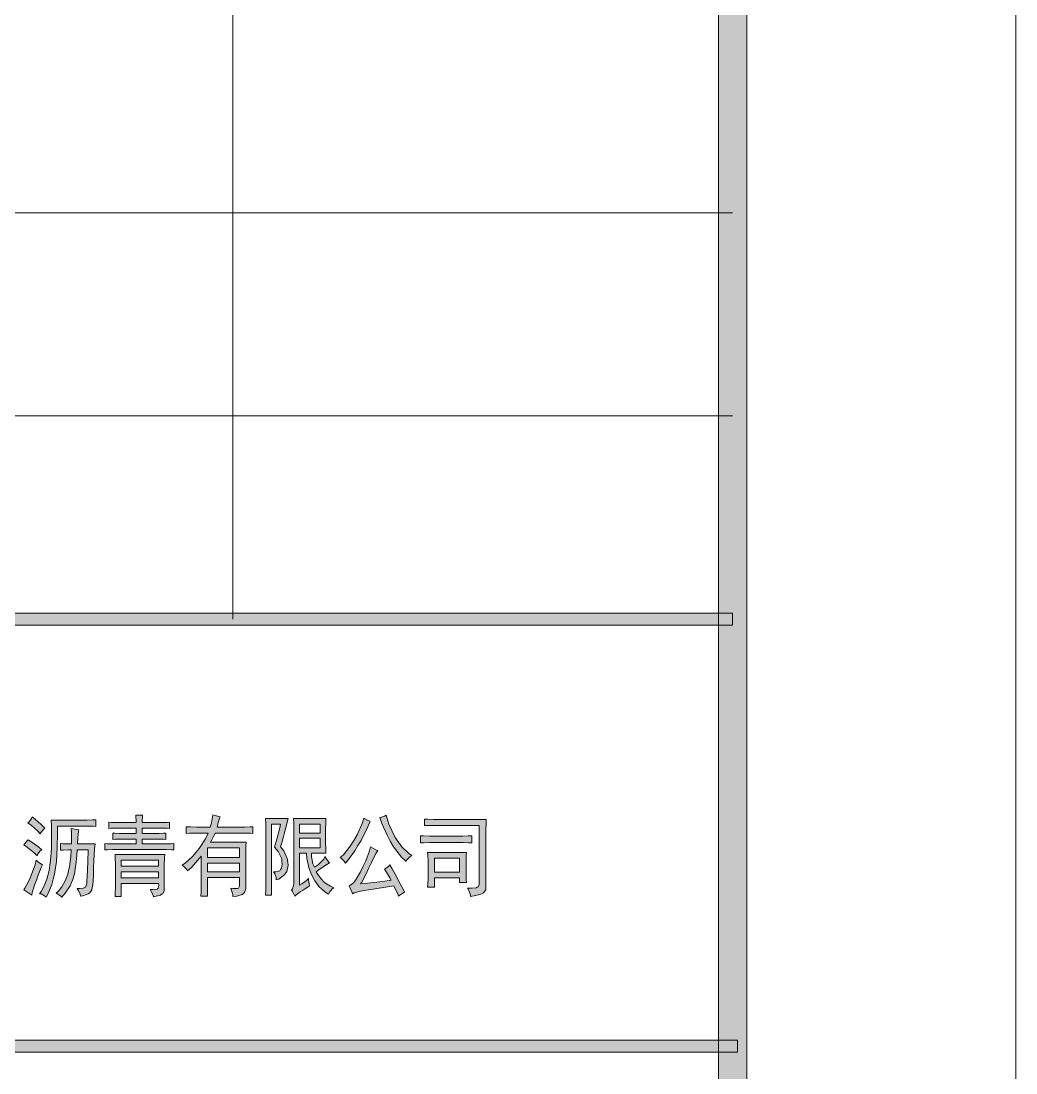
# Model space of a CAD drawing. Header units: millimetres. Extents: x 0 to 829, y 0 to 586.
# Drawn here: x 794.54 to 829.15, y 93.15 to 129.74 of the extents above; entities that cross this region are included whole.
import ezdxf

# ---------------------------------------------------------------- set-up
doc = ezdxf.new("R2010")
doc.units = ezdxf.units.MM

msp = doc.modelspace()

# ---------------------------------------------------------------- hatches: boundary and pattern name
h = msp.add_hatch(color=0)
h.dxf.hatch_style = 2
h.paths.add_polyline_path([(819.788528, 9.36625), (818.80075, 10.3505), (818.80075, 575.281778), (819.788528, 576.266028)])
h = msp.add_hatch(color=0)
h.dxf.hatch_style = 2
h.paths.add_polyline_path([(769.958667, 108.726111), (769.958667, 109.149444), (819.294639, 109.149444), (819.294639, 108.726111)])
h = msp.add_hatch(color=0)
h.dxf.hatch_style = 2
h.paths.add_polyline_path([(798.7665, 102.115056), (798.759444, 102.055083), (798.755917, 101.928083), (798.755917, 101.861056), (799.345056, 101.861056), (799.440306, 101.861056), (799.616694, 101.864583), (799.697833, 101.871639), (799.697833, 101.652917), (799.616694, 101.659972), (799.447361, 101.6635), (799.355639, 101.6635), (798.755917, 101.6635), (798.755917, 101.483583), (799.270972, 101.483583), (799.338, 101.483583), (799.489694, 101.487111), (799.570833, 101.494167), (799.570833, 101.275444), (799.489694, 101.2825), (799.338, 101.286028), (799.270972, 101.286028), (798.755917, 101.286028), (798.755917, 101.116694), (799.472056, 101.116694), (799.574361, 101.116694), (799.761333, 101.12375), (799.849528, 101.127278), (799.849528, 100.908556), (799.768389, 100.915611), (799.581417, 100.922667), (799.472056, 100.922667), (797.799889, 100.922667), (797.715222, 100.922667), (797.542361, 100.915611), (797.457694, 100.908556), (797.457694, 101.127278), (797.549417, 101.12375), (797.71875, 101.116694), (797.799889, 101.116694), (798.540722, 101.116694), (798.540722, 101.286028), (798.046833, 101.286028), (797.962167, 101.286028), (797.799889, 101.2825), (797.725806, 101.275444), (797.725806, 101.494167), (797.799889, 101.487111), (797.962167, 101.483583), (798.046833, 101.483583), (798.540722, 101.483583), (798.540722, 101.6635), (797.930417, 101.6635), (797.838694, 101.6635), (797.672889, 101.659972), (797.595278, 101.652917), (797.595278, 101.871639), (797.683472, 101.864583), (797.849278, 101.861056), (797.930417, 101.861056), (798.540722, 101.861056), (798.540722, 101.931611), (798.533667, 102.062139), (798.530139, 102.115056)])
h = msp.add_hatch(color=0)
h.paths.add_polyline_path([(800.138806, 100.372333), (800.262278, 100.457), (800.502167, 100.67925), (800.622111, 100.816833), (800.738528, 100.954417), (800.953722, 101.293083), (801.048972, 101.494167), (800.664444, 101.494167), (800.586833, 101.494167), (800.399861, 101.487111), (800.286972, 101.483583), (800.286972, 101.712889), (800.428083, 101.705833), (800.636222, 101.702306), (800.706778, 101.702306), (801.112472, 101.702306), (801.158333, 101.846944), (801.204194, 102.062139), (801.21125, 102.129167), (801.292389, 102.104472), (801.419389, 102.065667), (801.468778, 102.055083), (801.451139, 102.037444), (801.398222, 101.861056), (801.359417, 101.702306), (802.22725, 101.702306), (802.318972, 101.702306), (802.505944, 101.705833), (802.604722, 101.712889), (802.604722, 101.483583), (802.505944, 101.487111), (802.336611, 101.494167), (802.262528, 101.494167), (801.295917, 101.494167), (801.257111, 101.416556), (801.1795, 101.257806), (801.133639, 101.176667), (802.368361, 101.176667), (802.361306, 101.024972), (802.357778, 100.749806), (802.357778, 100.629861), (802.357778, 99.642083), (802.357778, 99.557417), (802.315444, 99.430417), (802.273111, 99.391611), (802.22725, 99.352806), (802.047333, 99.299889), (801.906222, 99.289306), (801.902694, 99.356333), (801.863889, 99.500972), (801.832139, 99.582111), (801.913278, 99.568), (802.029694, 99.564472), (802.0685, 99.568), (802.103778, 99.575056), (802.142583, 99.642083), (802.142583, 99.702056), (802.142583, 99.945472), (801.027806, 99.945472), (801.027806, 99.299889), (800.791444, 99.299889), (800.7985, 99.451583), (800.802028, 99.716167), (800.802028, 99.825528), (800.802028, 100.689833), (800.689139, 100.545194), (800.452778, 100.287667), (800.329306, 100.178306), (800.308139, 100.220639), (800.212889, 100.319417)])
h.paths.add_polyline_path([(802.142583, 100.640444), (802.142583, 100.982639), (801.027806, 100.982639), (801.027806, 100.640444)])
h.paths.add_polyline_path([(802.142583, 100.143028), (802.142583, 100.446417), (801.027806, 100.446417), (801.027806, 100.143028)])
h = msp.add_hatch(color=0)
h.dxf.hatch_style = 2
h.paths.add_polyline_path([(807.236694, 102.115056), (807.339, 101.804611), (807.554194, 101.335417), (807.670611, 101.176667), (807.787028, 101.017917), (808.019861, 100.788611), (808.136278, 100.714528), (808.062194, 100.672194), (807.959889, 100.566361), (807.931667, 100.506389), (807.772917, 100.658083), (807.49775, 101.014389), (807.384861, 101.215472), (807.271972, 101.416556), (807.092056, 101.82225), (807.0215, 102.030389), (807.081472, 102.040972), (807.187306, 102.083306)])
h = msp.add_hatch(color=0)
h.dxf.hatch_style = 2
h.paths.add_polyline_path([(794.928278, 102.055083), (795.023528, 101.981), (795.24225, 101.786972), (795.365722, 101.6635), (795.312806, 101.621167), (795.231667, 101.525917), (795.206972, 101.469472), (795.11525, 101.571778), (794.900056, 101.762278), (794.776583, 101.846944), (794.818917, 101.889278), (794.896528, 101.995111)])
h = msp.add_hatch(color=0)
h.dxf.hatch_style = 2
h.paths.add_polyline_path([(795.408056, 99.264611), (795.355139, 99.314), (795.238722, 99.373972), (795.175222, 99.384556), (795.231667, 99.458639), (795.341028, 99.652667), (795.386889, 99.769083), (795.436278, 99.889028), (795.510361, 100.188889), (795.538583, 100.372333), (795.566806, 100.555778), (795.595028, 100.943833), (795.598556, 101.148444), (795.598556, 101.349528), (795.5915, 101.751694), (795.580917, 101.945722), (796.769778, 101.945722), (796.840333, 101.945722), (797.023778, 101.94925), (797.136667, 101.956306), (797.136667, 101.727), (797.044944, 101.730528), (796.8615, 101.737583), (796.769778, 101.737583), (795.806694, 101.737583), (795.806694, 101.494167), (795.792583, 101.000278), (795.778472, 100.749806), (795.767889, 100.502861), (795.704389, 100.068944), (795.655, 99.8855), (795.609139, 99.702056), (795.485667, 99.391611)])
h = msp.add_hatch(color=0)
h.dxf.hatch_style = 2
h.paths.add_polyline_path([(803.835917, 101.995111), (803.740667, 101.635278), (803.606611, 101.148444), (803.567806, 101.017917), (803.677167, 100.873278), (803.800639, 100.605167), (803.81475, 100.481694), (803.832389, 100.36175), (803.786528, 100.160667), (803.723028, 100.079528), (803.663056, 100.001917), (803.511361, 99.892556), (803.419639, 99.860806), (803.412583, 99.941944), (803.366722, 100.079528), (803.320861, 100.143028), (803.419639, 100.143028), (803.543111, 100.185361), (803.567806, 100.227694), (803.596028, 100.270028), (803.617194, 100.407611), (803.610139, 100.502861), (803.606611, 100.594583), (803.479611, 100.848583), (803.356139, 101.007333), (803.440806, 101.2825), (803.546639, 101.677611), (803.567806, 101.797556), (803.246778, 101.797556), (803.246778, 99.338694), (803.042167, 99.338694), (803.049222, 99.508028), (803.05275, 99.843167), (803.05275, 100.008972), (803.05275, 101.434194), (803.05275, 101.543556), (803.049222, 101.82225), (803.042167, 101.995111)])
h = msp.add_hatch(color=0)
h.paths.add_polyline_path([(805.144722, 101.995111), (805.141194, 101.882222), (805.134139, 101.578833), (805.134139, 101.384806), (805.134139, 101.194306), (805.141194, 100.897972), (805.144722, 100.788611), (804.64025, 100.788611), (804.64025, 100.672194), (804.693167, 100.428778), (804.749611, 100.301778), (804.887194, 100.404083), (805.070639, 100.591056), (805.112972, 100.67925), (805.155306, 100.605167), (805.236444, 100.495806), (805.27525, 100.457), (805.176472, 100.404083), (804.940111, 100.245333), (804.802528, 100.143028), (804.8625, 100.051306), (804.985972, 99.892556), (805.049472, 99.825528), (805.112972, 99.7585), (805.299944, 99.642083), (805.423417, 99.592694), (805.359917, 99.557417), (805.264667, 99.441), (805.229389, 99.363389), (805.102389, 99.451583), (804.901306, 99.638556), (804.827222, 99.733806), (804.756667, 99.829056), (804.64025, 100.047778), (804.594389, 100.17125), (804.548528, 100.29825), (804.485028, 100.605167), (804.470917, 100.788611), (804.223972, 100.788611), (804.223972, 99.677361), (804.308639, 99.72675), (804.463861, 99.843167), (804.534417, 99.910194), (804.537944, 99.85375), (804.559111, 99.72675), (804.57675, 99.652667), (804.527361, 99.624444), (804.403889, 99.543306), (804.326278, 99.497444), (804.248667, 99.448056), (804.114611, 99.349278), (804.061694, 99.299889), (804.040528, 99.349278), (803.980556, 99.458639), (803.945278, 99.518611), (803.977028, 99.557417), (804.019361, 99.666778), (804.029944, 99.740861), (804.029944, 101.458889), (804.029944, 101.578833), (804.026417, 101.846944), (804.019361, 101.995111)])
h.paths.add_polyline_path([(804.940111, 100.982639), (804.940111, 101.310722), (804.223972, 101.310722), (804.223972, 100.982639)])
h.paths.add_polyline_path([(804.940111, 101.494167), (804.940111, 101.797556), (804.223972, 101.797556), (804.223972, 101.494167)])
h = msp.add_hatch(color=0)
h.dxf.hatch_style = 2
h.paths.add_polyline_path([(806.679306, 101.906917), (806.577, 101.6635), (806.368861, 101.236639), (806.2595, 101.056722), (806.153667, 100.873278), (805.931417, 100.569889), (805.822056, 100.446417), (805.776194, 100.513444), (805.688, 100.612222), (805.638611, 100.640444), (805.7515, 100.739222), (805.987861, 101.035556), (806.111333, 101.236639), (806.234806, 101.437722), (806.411194, 101.829306), (806.464111, 102.016278), (806.502917, 101.988056), (806.60875, 101.931611)])
h = msp.add_hatch(color=0)
h.dxf.hatch_style = 2
h.paths.add_polyline_path([(810.718611, 101.970417), (810.715083, 101.836361), (810.708028, 101.596472), (810.708028, 101.494167), (810.708028, 99.592694), (810.7045, 99.515083), (810.630417, 99.40925), (810.563389, 99.381028), (810.496361, 99.352806), (810.302333, 99.306944), (810.175333, 99.289306), (810.175333, 99.342222), (810.118889, 99.490389), (810.065972, 99.582111), (810.207083, 99.582111), (810.376417, 99.592694), (810.408167, 99.606806), (810.439917, 99.617389), (810.475194, 99.709111), (810.475194, 99.786722), (810.475194, 101.762278), (808.993528, 101.762278), (808.898278, 101.762278), (808.690139, 101.755222), (808.57725, 101.751694), (808.57725, 101.981), (808.690139, 101.973944), (808.891222, 101.970417), (808.982944, 101.970417)])
h = msp.add_hatch(color=0)
h.dxf.hatch_style = 2
h.paths.add_polyline_path([(796.600444, 99.299889), (796.589861, 99.363389), (796.536944, 99.497444), (796.491083, 99.568), (796.579278, 99.568), (796.70275, 99.582111), (796.738028, 99.592694), (796.776833, 99.606806), (796.822694, 99.730278), (796.82975, 99.843167), (796.836806, 99.956056), (796.857972, 100.48875), (796.868556, 100.908556), (796.491083, 100.908556), (796.476972, 100.714528), (796.441694, 100.389972), (796.424056, 100.255917), (796.402889, 100.125389), (796.335861, 99.881972), (796.29, 99.769083), (796.240611, 99.656194), (796.074806, 99.405722), (795.954861, 99.264611), (795.919583, 99.296361), (795.817278, 99.363389), (795.753778, 99.398667), (795.827861, 99.458639), (795.958389, 99.624444), (796.014833, 99.72675), (796.071278, 99.832583), (796.159472, 100.061889), (796.191222, 100.188889), (796.222972, 100.319417), (796.268833, 100.67925), (796.279417, 100.908556), (796.187694, 100.908556), (796.00425, 100.9015), (795.912528, 100.897972), (795.912528, 101.127278), (795.993667, 101.12375), (796.180639, 101.116694), (796.29, 101.116694), (796.293528, 101.233111), (796.29, 101.501222), (796.279417, 101.652917), (796.335861, 101.638806), (796.469917, 101.617639), (796.547528, 101.603528), (796.536944, 101.554139), (796.519306, 101.437722), (796.515778, 101.367167), (796.508722, 101.296611), (796.501667, 101.169611), (796.501667, 101.116694), (797.1155, 101.116694), (797.094333, 100.950889), (797.066111, 100.531083), (797.062583, 100.277083), (797.055528, 100.019556), (797.034361, 99.680889), (797.016722, 99.59975), (797.002611, 99.518611), (796.928528, 99.40925), (796.872083, 99.381028), (796.815639, 99.352806), (796.681583, 99.314)])
h = msp.add_hatch(color=0)
h.dxf.hatch_style = 2
h.paths.add_polyline_path([(809.840194, 101.384806), (809.91075, 101.384806), (810.097722, 101.391861), (810.217667, 101.395389), (810.217667, 101.151972), (810.104778, 101.159028), (809.921333, 101.166083), (809.850778, 101.166083), (808.855944, 101.166083), (808.753639, 101.166083), (808.5455, 101.159028), (808.436139, 101.151972), (808.436139, 101.395389), (808.5455, 101.391861), (808.753639, 101.384806), (808.855944, 101.384806)])
h = msp.add_hatch(color=0)
h.dxf.hatch_style = 2
h.paths.add_polyline_path([(794.787167, 101.261333), (794.917694, 101.176667), (795.154056, 101.000278), (795.259889, 100.908556), (795.206972, 100.873278), (795.125833, 100.767444), (795.097611, 100.700417), (794.995306, 100.80625), (794.766, 100.993222), (794.639, 101.081417), (794.674278, 101.127278), (794.751889, 101.219)])
h = msp.add_hatch(color=0)
h.dxf.hatch_style = 2
h.paths.add_polyline_path([(807.416611, 99.850222), (807.374278, 99.934889), (807.257861, 100.128917), (807.183778, 100.238278), (807.236694, 100.277083), (807.328417, 100.347639), (807.363694, 100.386444), (807.444833, 100.252389), (807.596528, 99.987806), (807.663556, 99.85375), (807.734111, 99.723222), (807.839944, 99.515083), (807.87875, 99.433944), (807.818778, 99.398667), (807.72, 99.331639), (807.674139, 99.299889), (807.642389, 99.373972), (807.557722, 99.550361), (807.504806, 99.652667), (807.144972, 99.59975), (806.636972, 99.518611), (806.492333, 99.497444), (806.344167, 99.47275), (806.1325, 99.416306), (806.065472, 99.384556), (806.051361, 99.448056), (805.991389, 99.582111), (805.949056, 99.652667), (806.001972, 99.677361), (806.104278, 99.765556), (806.153667, 99.825528), (806.199528, 99.8855), (806.344167, 100.143028), (806.435889, 100.337056), (806.531139, 100.531083), (806.661667, 100.873278), (806.700472, 101.017917), (806.781611, 100.965), (806.905083, 100.897972), (806.947417, 100.883861), (806.887444, 100.781556), (806.728694, 100.471111), (806.629917, 100.262972), (806.531139, 100.054833), (806.390028, 99.786722), (806.344167, 99.72675), (806.591111, 99.751444), (807.127333, 99.811417)])
h = msp.add_hatch(color=0)
h.paths.add_polyline_path([(799.024028, 99.532722), (799.136917, 99.532722), (799.270972, 99.546833), (799.292139, 99.564472), (799.313306, 99.578583), (799.327417, 99.666778), (799.323889, 99.740861), (798.015083, 99.740861), (798.015083, 99.289306), (797.810472, 99.289306), (797.817528, 99.384556), (797.821056, 99.635028), (797.821056, 99.786722), (797.821056, 100.262972), (797.821056, 100.397028), (797.817528, 100.640444), (797.810472, 100.749806), (799.539083, 100.749806), (799.5285, 100.633389), (799.517917, 100.386444), (799.517917, 100.252389), (799.517917, 99.557417), (799.517917, 99.483333), (799.472056, 99.384556), (799.429722, 99.363389), (799.387389, 99.338694), (799.24275, 99.296361), (799.140444, 99.275194), (799.129861, 99.338694), (799.069889, 99.465694)])
h.paths.add_polyline_path([(799.323889, 100.337056), (799.323889, 100.555778), (798.015083, 100.555778), (798.015083, 100.337056)])
h.paths.add_polyline_path([(799.323889, 99.934889), (799.323889, 100.143028), (798.015083, 100.143028), (798.015083, 99.934889)])
h = msp.add_hatch(color=0)
h.paths.add_polyline_path([(810.034222, 100.813306), (810.027167, 100.725111), (810.023639, 100.545194), (810.023639, 100.446417), (810.023639, 100.178306), (810.023639, 100.079528), (810.027167, 99.878444), (810.034222, 99.776139), (809.797861, 99.776139), (809.797861, 99.934889), (808.919444, 99.934889), (808.919444, 99.606806), (808.683083, 99.606806), (808.693667, 99.716167), (808.70425, 99.910194), (808.70425, 99.994861), (808.70425, 100.446417), (808.70425, 100.524028), (808.693667, 100.707472), (808.683083, 100.813306)])
h.paths.add_polyline_path([(809.797861, 100.128917), (809.797861, 100.61575), (808.919444, 100.61575), (808.919444, 100.128917)])
h = msp.add_hatch(color=0)
h.dxf.hatch_style = 2
h.paths.add_polyline_path([(795.281056, 100.386444), (795.238722, 100.294722), (795.132889, 100.030139), (795.072917, 99.85375), (795.009417, 99.680889), (794.928278, 99.423361), (794.907111, 99.338694), (794.847139, 99.384556), (794.706028, 99.476278), (794.628417, 99.518611), (794.674278, 99.575056), (794.787167, 99.783194), (794.850667, 99.934889), (794.917694, 100.086583), (795.023528, 100.389972), (795.065861, 100.545194), (795.11525, 100.502861), (795.221083, 100.421722)])
h = msp.add_hatch(color=0)
h.dxf.hatch_style = 2
h.paths.add_polyline_path([(770.131528, 93.870639), (770.131528, 94.293972), (819.471028, 94.293972), (819.471028, 93.870639)])

# ---------------------------------------------------------------- linework, layer by layer
at = {"color": 0, "lineweight": 0}
for points in [[(0, 0), (0, 585.632278), (829.154778, 585.632278), (829.154778, 0)], [(819.788528, 9.36625), (818.80075, 10.3505), (818.80075, 575.281778), (819.788528, 576.266028)], [(769.958667, 108.726111), (769.958667, 109.149444), (819.294639, 109.149444), (819.294639, 108.726111)], [(798.7665, 102.115056), (798.759444, 102.055083), (798.755917, 101.928083), (798.755917, 101.861056), (799.345056, 101.861056), (799.440306, 101.861056), (799.616694, 101.864583), (799.697833, 101.871639), (799.697833, 101.652917), (799.616694, 101.659972), (799.447361, 101.6635), (799.355639, 101.6635), (798.755917, 101.6635), (798.755917, 101.483583), (799.270972, 101.483583), (799.338, 101.483583), (799.489694, 101.487111), (799.570833, 101.494167), (799.570833, 101.275444), (799.489694, 101.2825), (799.338, 101.286028), (799.270972, 101.286028), (798.755917, 101.286028), (798.755917, 101.116694), (799.472056, 101.116694), (799.574361, 101.116694), (799.761333, 101.12375), (799.849528, 101.127278), (799.849528, 100.908556), (799.768389, 100.915611), (799.581417, 100.922667), (799.472056, 100.922667), (797.799889, 100.922667), (797.715222, 100.922667), (797.542361, 100.915611), (797.457694, 100.908556), (797.457694, 101.127278), (797.549417, 101.12375), (797.71875, 101.116694), (797.799889, 101.116694), (798.540722, 101.116694), (798.540722, 101.286028), (798.046833, 101.286028), (797.962167, 101.286028), (797.799889, 101.2825), (797.725806, 101.275444), (797.725806, 101.494167), (797.799889, 101.487111), (797.962167, 101.483583), (798.046833, 101.483583), (798.540722, 101.483583), (798.540722, 101.6635), (797.930417, 101.6635), (797.838694, 101.6635), (797.672889, 101.659972), (797.595278, 101.652917), (797.595278, 101.871639), (797.683472, 101.864583), (797.849278, 101.861056), (797.930417, 101.861056), (798.540722, 101.861056), (798.540722, 101.931611), (798.533667, 102.062139), (798.530139, 102.115056)], [(800.138806, 100.372333), (800.262278, 100.457), (800.502167, 100.67925), (800.622111, 100.816833), (800.738528, 100.954417), (800.953722, 101.293083), (801.048972, 101.494167), (800.664444, 101.494167), (800.586833, 101.494167), (800.399861, 101.487111), (800.286972, 101.483583), (800.286972, 101.712889), (800.428083, 101.705833), (800.636222, 101.702306), (800.706778, 101.702306), (801.112472, 101.702306), (801.158333, 101.846944), (801.204194, 102.062139), (801.21125, 102.129167), (801.292389, 102.104472), (801.419389, 102.065667), (801.468778, 102.055083), (801.451139, 102.037444), (801.398222, 101.861056), (801.359417, 101.702306), (802.22725, 101.702306), (802.318972, 101.702306), (802.505944, 101.705833), (802.604722, 101.712889), (802.604722, 101.483583), (802.505944, 101.487111), (802.336611, 101.494167), (802.262528, 101.494167), (801.295917, 101.494167), (801.257111, 101.416556), (801.1795, 101.257806), (801.133639, 101.176667), (802.368361, 101.176667), (802.361306, 101.024972), (802.357778, 100.749806), (802.357778, 100.629861), (802.357778, 99.642083), (802.357778, 99.557417), (802.315444, 99.430417), (802.273111, 99.391611), (802.22725, 99.352806), (802.047333, 99.299889), (801.906222, 99.289306), (801.902694, 99.356333), (801.863889, 99.500972), (801.832139, 99.582111), (801.913278, 99.568), (802.029694, 99.564472), (802.0685, 99.568), (802.103778, 99.575056), (802.142583, 99.642083), (802.142583, 99.702056), (802.142583, 99.945472), (801.027806, 99.945472), (801.027806, 99.299889), (800.791444, 99.299889), (800.7985, 99.451583), (800.802028, 99.716167), (800.802028, 99.825528), (800.802028, 100.689833), (800.689139, 100.545194), (800.452778, 100.287667), (800.329306, 100.178306), (800.308139, 100.220639), (800.212889, 100.319417)], [(807.236694, 102.115056), (807.339, 101.804611), (807.554194, 101.335417), (807.670611, 101.176667), (807.787028, 101.017917), (808.019861, 100.788611), (808.136278, 100.714528), (808.062194, 100.672194), (807.959889, 100.566361), (807.931667, 100.506389), (807.772917, 100.658083), (807.49775, 101.014389), (807.384861, 101.215472), (807.271972, 101.416556), (807.092056, 101.82225), (807.0215, 102.030389), (807.081472, 102.040972), (807.187306, 102.083306)], [(794.928278, 102.055083), (795.023528, 101.981), (795.24225, 101.786972), (795.365722, 101.6635), (795.312806, 101.621167), (795.231667, 101.525917), (795.206972, 101.469472), (795.11525, 101.571778), (794.900056, 101.762278), (794.776583, 101.846944), (794.818917, 101.889278), (794.896528, 101.995111)], [(795.408056, 99.264611), (795.355139, 99.314), (795.238722, 99.373972), (795.175222, 99.384556), (795.231667, 99.458639), (795.341028, 99.652667), (795.386889, 99.769083), (795.436278, 99.889028), (795.510361, 100.188889), (795.538583, 100.372333), (795.566806, 100.555778), (795.595028, 100.943833), (795.598556, 101.148444), (795.598556, 101.349528), (795.5915, 101.751694), (795.580917, 101.945722), (796.769778, 101.945722), (796.840333, 101.945722), (797.023778, 101.94925), (797.136667, 101.956306), (797.136667, 101.727), (797.044944, 101.730528), (796.8615, 101.737583), (796.769778, 101.737583), (795.806694, 101.737583), (795.806694, 101.494167), (795.792583, 101.000278), (795.778472, 100.749806), (795.767889, 100.502861), (795.704389, 100.068944), (795.655, 99.8855), (795.609139, 99.702056), (795.485667, 99.391611)], [(803.835917, 101.995111), (803.740667, 101.635278), (803.606611, 101.148444), (803.567806, 101.017917), (803.677167, 100.873278), (803.800639, 100.605167), (803.81475, 100.481694), (803.832389, 100.36175), (803.786528, 100.160667), (803.723028, 100.079528), (803.663056, 100.001917), (803.511361, 99.892556), (803.419639, 99.860806), (803.412583, 99.941944), (803.366722, 100.079528), (803.320861, 100.143028), (803.419639, 100.143028), (803.543111, 100.185361), (803.567806, 100.227694), (803.596028, 100.270028), (803.617194, 100.407611), (803.610139, 100.502861), (803.606611, 100.594583), (803.479611, 100.848583), (803.356139, 101.007333), (803.440806, 101.2825), (803.546639, 101.677611), (803.567806, 101.797556), (803.246778, 101.797556), (803.246778, 99.338694), (803.042167, 99.338694), (803.049222, 99.508028), (803.05275, 99.843167), (803.05275, 100.008972), (803.05275, 101.434194), (803.05275, 101.543556), (803.049222, 101.82225), (803.042167, 101.995111)], [(805.144722, 101.995111), (805.141194, 101.882222), (805.134139, 101.578833), (805.134139, 101.384806), (805.134139, 101.194306), (805.141194, 100.897972), (805.144722, 100.788611), (804.64025, 100.788611), (804.64025, 100.672194), (804.693167, 100.428778), (804.749611, 100.301778), (804.887194, 100.404083), (805.070639, 100.591056), (805.112972, 100.67925), (805.155306, 100.605167), (805.236444, 100.495806), (805.27525, 100.457), (805.176472, 100.404083), (804.940111, 100.245333), (804.802528, 100.143028), (804.8625, 100.051306), (804.985972, 99.892556), (805.049472, 99.825528), (805.112972, 99.7585), (805.299944, 99.642083), (805.423417, 99.592694), (805.359917, 99.557417), (805.264667, 99.441), (805.229389, 99.363389), (805.102389, 99.451583), (804.901306, 99.638556), (804.827222, 99.733806), (804.756667, 99.829056), (804.64025, 100.047778), (804.594389, 100.17125), (804.548528, 100.29825), (804.485028, 100.605167), (804.470917, 100.788611), (804.223972, 100.788611), (804.223972, 99.677361), (804.308639, 99.72675), (804.463861, 99.843167), (804.534417, 99.910194), (804.537944, 99.85375), (804.559111, 99.72675), (804.57675, 99.652667), (804.527361, 99.624444), (804.403889, 99.543306), (804.326278, 99.497444), (804.248667, 99.448056), (804.114611, 99.349278), (804.061694, 99.299889), (804.040528, 99.349278), (803.980556, 99.458639), (803.945278, 99.518611), (803.977028, 99.557417), (804.019361, 99.666778), (804.029944, 99.740861), (804.029944, 101.458889), (804.029944, 101.578833), (804.026417, 101.846944), (804.019361, 101.995111)], [(804.940111, 101.494167), (804.940111, 101.797556), (804.223972, 101.797556), (804.223972, 101.494167)], [(806.679306, 101.906917), (806.577, 101.6635), (806.368861, 101.236639), (806.2595, 101.056722), (806.153667, 100.873278), (805.931417, 100.569889), (805.822056, 100.446417), (805.776194, 100.513444), (805.688, 100.612222), (805.638611, 100.640444), (805.7515, 100.739222), (805.987861, 101.035556), (806.111333, 101.236639), (806.234806, 101.437722), (806.411194, 101.829306), (806.464111, 102.016278), (806.502917, 101.988056), (806.60875, 101.931611)], [(810.718611, 101.970417), (810.715083, 101.836361), (810.708028, 101.596472), (810.708028, 101.494167), (810.708028, 99.592694), (810.7045, 99.515083), (810.630417, 99.40925), (810.563389, 99.381028), (810.496361, 99.352806), (810.302333, 99.306944), (810.175333, 99.289306), (810.175333, 99.342222), (810.118889, 99.490389), (810.065972, 99.582111), (810.207083, 99.582111), (810.376417, 99.592694), (810.408167, 99.606806), (810.439917, 99.617389), (810.475194, 99.709111), (810.475194, 99.786722), (810.475194, 101.762278), (808.993528, 101.762278), (808.898278, 101.762278), (808.690139, 101.755222), (808.57725, 101.751694), (808.57725, 101.981), (808.690139, 101.973944), (808.891222, 101.970417), (808.982944, 101.970417)], [(796.600444, 99.299889), (796.589861, 99.363389), (796.536944, 99.497444), (796.491083, 99.568), (796.579278, 99.568), (796.70275, 99.582111), (796.738028, 99.592694), (796.776833, 99.606806), (796.822694, 99.730278), (796.82975, 99.843167), (796.836806, 99.956056), (796.857972, 100.48875), (796.868556, 100.908556), (796.491083, 100.908556), (796.476972, 100.714528), (796.441694, 100.389972), (796.424056, 100.255917), (796.402889, 100.125389), (796.335861, 99.881972), (796.29, 99.769083), (796.240611, 99.656194), (796.074806, 99.405722), (795.954861, 99.264611), (795.919583, 99.296361), (795.817278, 99.363389), (795.753778, 99.398667), (795.827861, 99.458639), (795.958389, 99.624444), (796.014833, 99.72675), (796.071278, 99.832583), (796.159472, 100.061889), (796.191222, 100.188889), (796.222972, 100.319417), (796.268833, 100.67925), (796.279417, 100.908556), (796.187694, 100.908556), (796.00425, 100.9015), (795.912528, 100.897972), (795.912528, 101.127278), (795.993667, 101.12375), (796.180639, 101.116694), (796.29, 101.116694), (796.293528, 101.233111), (796.29, 101.501222), (796.279417, 101.652917), (796.335861, 101.638806), (796.469917, 101.617639), (796.547528, 101.603528), (796.536944, 101.554139), (796.519306, 101.437722), (796.515778, 101.367167), (796.508722, 101.296611), (796.501667, 101.169611), (796.501667, 101.116694), (797.1155, 101.116694), (797.094333, 100.950889), (797.066111, 100.531083), (797.062583, 100.277083), (797.055528, 100.019556), (797.034361, 99.680889), (797.016722, 99.59975), (797.002611, 99.518611), (796.928528, 99.40925), (796.872083, 99.381028), (796.815639, 99.352806), (796.681583, 99.314)], [(809.840194, 101.384806), (809.91075, 101.384806), (810.097722, 101.391861), (810.217667, 101.395389), (810.217667, 101.151972), (810.104778, 101.159028), (809.921333, 101.166083), (809.850778, 101.166083), (808.855944, 101.166083), (808.753639, 101.166083), (808.5455, 101.159028), (808.436139, 101.151972), (808.436139, 101.395389), (808.5455, 101.391861), (808.753639, 101.384806), (808.855944, 101.384806)], [(794.787167, 101.261333), (794.917694, 101.176667), (795.154056, 101.000278), (795.259889, 100.908556), (795.206972, 100.873278), (795.125833, 100.767444), (795.097611, 100.700417), (794.995306, 100.80625), (794.766, 100.993222), (794.639, 101.081417), (794.674278, 101.127278), (794.751889, 101.219)], [(804.940111, 100.982639), (804.940111, 101.310722), (804.223972, 101.310722), (804.223972, 100.982639)], [(807.416611, 99.850222), (807.374278, 99.934889), (807.257861, 100.128917), (807.183778, 100.238278), (807.236694, 100.277083), (807.328417, 100.347639), (807.363694, 100.386444), (807.444833, 100.252389), (807.596528, 99.987806), (807.663556, 99.85375), (807.734111, 99.723222), (807.839944, 99.515083), (807.87875, 99.433944), (807.818778, 99.398667), (807.72, 99.331639), (807.674139, 99.299889), (807.642389, 99.373972), (807.557722, 99.550361), (807.504806, 99.652667), (807.144972, 99.59975), (806.636972, 99.518611), (806.492333, 99.497444), (806.344167, 99.47275), (806.1325, 99.416306), (806.065472, 99.384556), (806.051361, 99.448056), (805.991389, 99.582111), (805.949056, 99.652667), (806.001972, 99.677361), (806.104278, 99.765556), (806.153667, 99.825528), (806.199528, 99.8855), (806.344167, 100.143028), (806.435889, 100.337056), (806.531139, 100.531083), (806.661667, 100.873278), (806.700472, 101.017917), (806.781611, 100.965), (806.905083, 100.897972), (806.947417, 100.883861), (806.887444, 100.781556), (806.728694, 100.471111), (806.629917, 100.262972), (806.531139, 100.054833), (806.390028, 99.786722), (806.344167, 99.72675), (806.591111, 99.751444), (807.127333, 99.811417)], [(799.024028, 99.532722), (799.136917, 99.532722), (799.270972, 99.546833), (799.292139, 99.564472), (799.313306, 99.578583), (799.327417, 99.666778), (799.323889, 99.740861), (798.015083, 99.740861), (798.015083, 99.289306), (797.810472, 99.289306), (797.817528, 99.384556), (797.821056, 99.635028), (797.821056, 99.786722), (797.821056, 100.262972), (797.821056, 100.397028), (797.817528, 100.640444), (797.810472, 100.749806), (799.539083, 100.749806), (799.5285, 100.633389), (799.517917, 100.386444), (799.517917, 100.252389), (799.517917, 99.557417), (799.517917, 99.483333), (799.472056, 99.384556), (799.429722, 99.363389), (799.387389, 99.338694), (799.24275, 99.296361), (799.140444, 99.275194), (799.129861, 99.338694), (799.069889, 99.465694)], [(802.142583, 100.640444), (802.142583, 100.982639), (801.027806, 100.982639), (801.027806, 100.640444)], [(810.034222, 100.813306), (810.027167, 100.725111), (810.023639, 100.545194), (810.023639, 100.446417), (810.023639, 100.178306), (810.023639, 100.079528), (810.027167, 99.878444), (810.034222, 99.776139), (809.797861, 99.776139), (809.797861, 99.934889), (808.919444, 99.934889), (808.919444, 99.606806), (808.683083, 99.606806), (808.693667, 99.716167), (808.70425, 99.910194), (808.70425, 99.994861), (808.70425, 100.446417), (808.70425, 100.524028), (808.693667, 100.707472), (808.683083, 100.813306)], [(795.281056, 100.386444), (795.238722, 100.294722), (795.132889, 100.030139), (795.072917, 99.85375), (795.009417, 99.680889), (794.928278, 99.423361), (794.907111, 99.338694), (794.847139, 99.384556), (794.706028, 99.476278), (794.628417, 99.518611), (794.674278, 99.575056), (794.787167, 99.783194), (794.850667, 99.934889), (794.917694, 100.086583), (795.023528, 100.389972), (795.065861, 100.545194), (795.11525, 100.502861), (795.221083, 100.421722)], [(799.323889, 100.337056), (799.323889, 100.555778), (798.015083, 100.555778), (798.015083, 100.337056)], [(802.142583, 100.143028), (802.142583, 100.446417), (801.027806, 100.446417), (801.027806, 100.143028)], [(809.797861, 100.128917), (809.797861, 100.61575), (808.919444, 100.61575), (808.919444, 100.128917)], [(799.323889, 99.934889), (799.323889, 100.143028), (798.015083, 100.143028), (798.015083, 99.934889)], [(770.131528, 93.870639), (770.131528, 94.293972), (819.471028, 94.293972), (819.471028, 93.870639)]]:
    msp.add_lwpolyline(points, close=True, dxfattribs=at)
for points in [[(801.90975, 108.937778), (801.90975, 165.491583)], [(784.535444, 123.077111), (819.294639, 123.077111)], [(769.958667, 116.007444), (819.294639, 116.007444)]]:
    msp.add_lwpolyline(points, dxfattribs=at)

doc.saveas('drawing.dxf')
